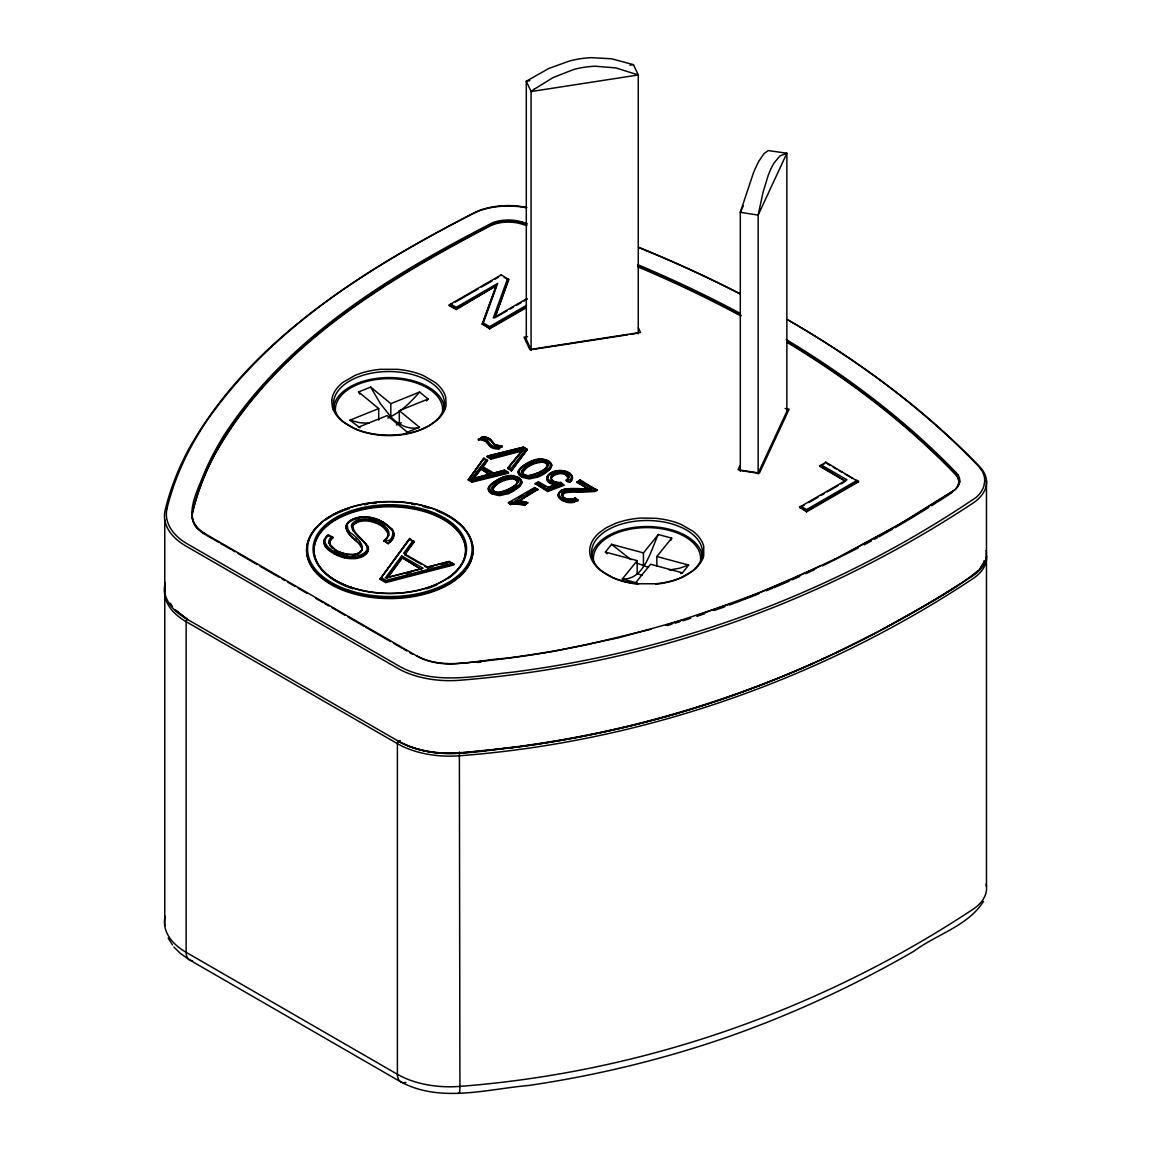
<?xml version="1.0" encoding="UTF-8"?>
<svg xmlns="http://www.w3.org/2000/svg" width="1151" height="1151" viewBox="0 0 1151 1151"><rect width="100%" height="100%" fill="white"/><g stroke="black" fill="none" stroke-linecap="round" stroke-linejoin="round"><path stroke-width="1.5" d="M164.766 925.922L164.766 595.283M570.047 499.117L570.047 499.476A6.762 3.899 0 0 0 573.457 498.915L575.414 498.038L575.572 498.915M740.294 471.176L740.294 212.331L753.243 173.413A83.433 13.366 -77.1 0 1 759.056 160.881L764.106 153.5L768.364 150.58L786.867 153.227L786.867 412.072M758.149 473.939L758.149 215.093L763.055 192.275L768.105 175.715A83.433 21.768 -85.4 0 1 773.918 163.183L779.918 155.946L786.867 153.227L758.149 215.093L740.294 212.331L743.316 205.813M500.009 493.261L500.038 492.182M514.468 485.837L517.044 483.42L517.518 481.348A6.158 3.554 0 0 0 516.008 479.334A6.244 3.611 0 0 0 512.368 478.154C505.116 478.514 495.376 482.341 492.657 489.261A6.23 3.597 0 0 0 494.211 491.304L495.074 491.779A6.072 3.511 0 0 0 498.829 492.57L500.009 492.383M551.674 465.191L550.12 469.291L543.517 474.27A44.414 25.653 0 0 1 538.078 477.018L529.187 478.96L522.05 477.248M490.312 439.351L490.24 439.365A9.798 5.654 0 0 0 482.528 436.617L478.37 439.855A12.373 7.151 0 0 1 482.255 440.142L485.808 441.466L488.412 444.574A18.042 10.417 0 0 0 491.434 447.538L493.16 448.228A8.244 4.762 0 0 0 497.304 448.991L498.843 448.948L502.311 446.2L497.304 448.228A8.244 4.762 0 0 1 493.16 447.48L491.563 446.717L492.225 445.581A7.568 4.374 0 0 0 498.426 446.933L500.21 445.897A12.273 7.093 0 0 1 497.635 445.61A7.841 4.532 0 0 1 494.685 444.516L492.081 441.337A23.768 13.726 0 0 0 490.901 439.869L490.168 439.38A24.2 13.97 0 0 1 491.276 440.862L496.067 446.027M550.034 482.485L550.696 481.348A9.596 5.539 0 0 1 547.761 477.133L546.854 478.543A10.517 6.072 0 0 0 549.257 481.996L550.034 482.485A11.654 6.733 0 0 0 556.465 484.269L555.947 485.247M545.919 462.63A6.158 3.554 0 0 1 547.43 464.644C546.524 470.874 537.603 472.831 532.381 475.162M324.352 539.718A20.085 11.596 0 0 1 328.337 534.87L332.927 537.287L330.51 539.977A14.503 8.374 0 0 0 329.718 543.099A13.783 7.956 0 0 0 330.006 544.38L335.891 550.207A42.055 24.286 0 0 0 338.279 551.545L346.034 554.379L353.127 554.624A11.093 6.402 0 0 0 357.774 553.343L358.278 553.099A12.963 7.482 0 0 0 359.558 552.322L360.249 551.804A10.201 5.884 0 0 0 361.989 548.869A11.452 6.618 0 0 0 361.946 547.833C360.335 540.956 347.775 536.625 348.465 530.525A39.019 22.531 0 0 0 350.048 532.539C372.406 547.646 360.982 560.062 339.099 551.904M517.461 482.571L518.367 481.895L515.907 484.859L509.663 488.858L500.138 492.283A7.064 4.086 0 0 1 493.837 491.103A7.467 4.316 0 0 1 491.909 487.19C494.916 482.758 506.037 475.349 509.821 478.183M545.905 462.644A6.244 3.611 0 0 0 542.279 461.465C535.028 461.81 525.288 465.651 522.568 472.557A6.23 3.597 0 0 0 524.122 474.6L524.985 475.075A6.072 3.511 0 0 0 528.741 475.867L538.797 472.572L544.322 469.263L548.279 465.205L546.725 467.781M560.149 492.211A9.683 5.597 0 0 0 558.249 495.16A10.747 6.201 0 0 0 558.235 495.764A10.071 5.813 0 0 0 559.257 498.138L561.63 500.11A18.833 10.877 0 0 0 563.026 500.886L566.393 502.153A9.971 5.755 0 0 0 574.047 502.311L578.09 500.124L574.032 501.548A9.971 5.755 0 0 1 566.393 501.404L563.026 500.124A18.833 10.877 0 0 1 561.63 499.347L559.257 497.39A10.071 5.813 0 0 1 558.235 495.002L558.235 494.7A9.683 5.597 0 0 1 560.465 491.232M532.064 475.234L529.949 475.492L529.92 476.572M583.025 490.312L581.068 490.225L580.996 492.268L594.535 491.52A8.402 4.849 0 0 0 597.153 490.427L580.133 479.852L576.982 482.427L589.772 489.808L576.982 481.665M959.733 481.161L959.258 483.679M984.68 481.607L983.803 486.326A54.039 31.206 0 0 1 976.278 497.304C862.085 574.637 732.54 629.439 597.556 657.825A683.795 394.779 0 0 1 512.195 672.213C474.816 676.04 433.481 685.593 398.706 665.897L187.44 543.919C175.11 537.157 163.384 523.719 167.01 508.713M508.166 493.721A44.414 25.653 0 0 0 513.576 490.959L519.777 486.47L521.763 482.643A9.668 5.582 0 0 0 520.64 480.096L518.856 478.658A14.79 8.532 0 0 0 517.677 477.996L517.303 477.809M529.935 475.579L530.064 475.579A7.093 4.086 0 0 1 523.748 474.399A7.467 4.316 0 0 1 521.82 470.5M570.249 488.542A56.773 32.775 0 0 1 575.471 488.571L579.543 488.585L579.6 489.679L580.852 489.75M558.249 494.944L559.17 494.239A11.524 6.647 0 0 0 565.443 499.836A11.524 6.647 0 0 0 576.996 499.433M547.372 465.882L547.43 465.407A6.158 3.554 0 0 0 545.919 463.393M512.008 475.723A9.956 5.741 0 0 1 520.741 481.737C520.396 486.528 511.979 486.715 513.605 490.973M541.934 459.033A9.956 5.741 0 0 1 550.653 465.047C550.221 469.795 542.049 470.068 543.517 474.27M984.134 560.638L983.386 562.968M347.228 524.482L347.847 529.431A29.782 17.193 0 0 0 348.465 530.525M521.734 470.486C524.971 466.069 535.877 458.645 539.733 461.479M526.338 307.691L489.635 328.869L482.269 323.863L496.11 285.822L456.242 308.842L449.307 304.828L449.307 305.591L456.242 309.59L496.11 285.822M482.269 324.611L496.11 286.57M507.663 278.499L493.275 318.007L527.029 298.526M508.67 279.074L494.829 317.877L508.67 279.837L501.304 274.816L449.307 304.828M658.286 534.51C650.675 550.394 644.387 580.003 622.331 579.025L637.179 560.638L605.34 552.063L611.598 544.322L643.438 552.897L658.286 534.51L671.695 538.121L670.846 540.38M739.877 465.752L738.021 469.752L759.459 473.061L789.126 409.137L785.111 408.504M786.867 411.396L758.149 473.262L740.294 470.5M214.287 454.789C273.909 347.156 384.161 280.772 489.981 225.279A27.739 16.013 0 0 1 521.748 223.308A1112.542 642.316 0 0 1 526.784 224.92M214.287 455.537C273.909 347.904 384.161 281.535 489.981 226.042A27.739 16.013 0 0 1 521.748 224.057A1112.542 642.316 0 0 1 526.784 225.682M983.515 901.377C967.905 926.08 936.468 934.339 913.952 951.186C853.639 986.047 790.118 1015.369 724.267 1038.159C660.789 1059.898 595.297 1075.667 528.913 1085.436C486.83 1089.105 440.545 1103.205 400.836 1081.911L189.57 959.934L180.06 953.172L173.887 946.971M567.659 479.391C574.924 467.248 541.963 471.104 553.113 480.989A11.265 6.503 0 0 0 553.976 481.478A7.726 4.46 0 0 0 557.357 482.6A8.129 4.69 0 0 0 561.242 482.586L562.019 483.952M427.453 567.069L449.192 561.429L453.897 564.134L453.897 564.896L385.758 582.564L380.046 579.27L409.641 538.582L414.159 541.963L404.72 554.696L421.539 564.407M409.943 538.769L381.139 577.629L385.959 580.421L452.285 563.213M380.046 579.27L409.641 538.582M413.065 540.567L403.627 553.3L427.654 567.184L449.408 561.544L449.408 562.307M402.03 558.321L387.11 578.449L402.03 557.573L421.467 569.544L402.03 557.573M414.159 541.2L404.72 554.696M493.75 473.032L504.526 470.169L508.411 472.414L508.411 473.162L472.011 482.154L468.256 479.996L483.837 458.227L487.52 460.342L482.542 467.32L485.405 468.975M484.154 458.4L469.349 478.356L472.227 480.01L506.8 471.478M468.256 479.996L483.837 458.227M526.252 448.732L511.058 468.471L508.785 467.162L524.583 448.156L491.175 456.99L488.887 455.667L523.417 447.106L527.359 449.379L511.361 470.903L507.677 468.025L522.64 450.012L507.677 468.774M511.361 470.903L527.359 449.379M480.758 469.565L472.874 479.521L480.758 468.817L490.067 474.946L480.758 468.817M486.413 459.709L481.435 465.925L493.952 473.147L504.728 470.284L495.491 473.493M487.52 460.342L482.542 467.32M622.331 579.025L635.74 582.622L650.588 564.249L682.428 572.824L688.686 565.083L656.847 556.509L656.847 566.364M656.847 556.509L671.695 538.121M567.515 479.593C564.58 481.161 569.803 483.578 571.025 481.363A10.776 6.23 0 0 0 570.637 474.773L569.572 473.996A16.344 9.438 0 0 0 568.206 473.176M426.474 400.922L428.1 399.037L419.611 392.031C410.59 402.332 400.519 412.518 387.801 418.043M882.788 629.237C915.318 610.303 950.208 593.715 979.3 569.687M978.364 570.738L971.343 576.579M546.135 468.428L545.344 469.133M552.379 475.924L553.732 474.903A14.1 8.143 0 0 1 554.796 474.313L556.293 473.68A7.856 4.532 0 0 1 565.529 473.852M552.379 476.672L553.732 475.665A14.1 8.143 0 0 1 554.796 475.075L556.293 474.428A7.856 4.532 0 0 1 565.529 474.615M332.927 537.287L330.51 540.725A14.503 8.374 0 0 0 329.718 543.847A13.783 7.956 0 0 0 330.006 545.128L332.236 548.25M491.736 483.65L491.017 484.298A19.884 11.481 0 0 0 488.671 487.434M521.648 466.946L520.928 467.594A19.884 11.481 0 0 0 518.583 470.745M514.972 486.211L517.518 482.096A6.158 3.554 0 0 0 516.008 480.096M544.883 469.507L542.581 471.119M359.558 553.084L360.249 552.552A10.201 5.884 0 0 0 361.989 549.617A11.452 6.618 0 0 0 361.946 548.595C358.637 540.15 346.681 536.683 346.034 526.957M569.745 482.427L571.025 480.6A10.776 6.23 0 0 0 570.637 474.011L569.572 473.234A16.344 9.438 0 0 0 568.206 472.428L565.342 471.277A10.877 6.287 0 0 0 560.897 470.615L558.825 470.673A14.186 8.186 0 0 0 550.236 473.334M514.727 485.751L506.685 490.398L500.009 492.513M560.479 491.232L561.861 490.398A8.704 5.021 0 0 0 559.156 494.239M560.479 491.981L562.235 491.017M550.207 473.306L548.682 474.442A11.395 6.575 0 0 0 546.811 477.881M550.207 474.068L548.682 475.19A11.395 6.575 0 0 0 546.84 478.298A12.143 7.007 0 0 0 546.854 479.291A10.517 6.072 0 0 0 549.257 482.744A12.1 6.978 0 0 0 550.034 483.233A11.654 6.733 0 0 0 556.465 485.017M937.446 502.066L951.906 492.729M512.67 487.823L511.231 488.7M928.713 507.519L908.312 519.964M931.619 505.706L935.993 502.973M957.963 585.312C861.639 646.43 756.207 693.65 645.625 722.065C604.246 732.77 562.206 740.956 519.849 746.697C479.852 750.524 436.071 762.163 398.706 741.373L186.131 618.648A73.966 42.702 0 0 1 165.183 582.55M541.891 471.55L540.366 472.457L541.013 471.335M527.158 463.321L526.41 463.767A37.551 21.682 0 0 0 521.633 467.076A19.438 11.222 0 0 0 519.475 470.097A9.884 5.712 0 0 0 528.05 476.73M895.104 527.676L906.844 520.827M449.307 305.591L452.372 303.821M455.422 302.051L478.37 288.815M481.42 287.045L492.124 280.873M495.189 279.103L498.239 277.348M496.354 316.985L507.087 310.799M510.152 309.029L513.231 307.245M516.295 305.475L520.899 302.828M523.964 301.058L527.029 299.289M526.496 305.332L489.635 326.611L483.276 322.927L497.664 283.419L456.242 307.331L450.616 304.08M482.269 323.863L489.635 328.121L526.338 306.929M478.37 439.855L480.499 438.632M481.679 437.941L485.377 437.955M552.394 475.924A7.237 4.187 0 0 0 552.092 480.212L553.156 480.974A8.575 4.949 0 0 0 556.854 482.312A9.093 5.251 0 0 0 560.839 482.413L563.76 485.334L547.689 491.52L535.244 483.578L538.395 481.751L548.264 487.449L556.465 484.298M535.244 484.326L537.402 483.075M537.805 482.859L540.855 483.938M508.483 502.642L510.512 504.57L508.483 502.642L534.625 487.549L537.776 489.362L518.669 501.145M508.483 503.39L511.749 501.505M518.281 497.736L523.187 494.901M526.453 493.016L528.093 492.067M529.719 491.132L531.359 490.182M532.999 489.247L535.215 488.643M509.778 501.879L510.771 502.455A20.344 11.755 0 0 1 516.511 502.181A27.984 16.157 0 0 1 524.367 503.059L526.093 502.052A28.919 16.704 0 0 0 524.28 501.692L522.655 501.419A24.934 14.402 0 0 0 517.705 500.886A10.388 6 0 0 0 514.972 501.002L536.467 488.6M517.403 501.879L537.776 489.362M527.719 502.627L524.626 505.174L527.719 502.627A28.502 16.459 0 0 0 517.403 501.131M576.982 482.427L579.543 480.945M819.785 465.608L845.625 481.276L819.785 466.371L825.771 462.155L858.545 481.823L806.563 511.835L799.628 507.087L846.935 479.766L821.095 464.86M819.785 466.371L824.274 463.781M799.628 507.836L804.218 505.188M808.822 502.527L818.03 497.218M821.095 495.448L824.159 493.678M827.224 491.909L837.957 485.708M841.021 483.938L844.086 482.168M405.929 1082.429A16.646 9.611 -60 0 1 397.397 1074.286L397.397 743.647A1.856 1.065 -60 0 1 398.706 741.373L400.174 740.525M857.236 480.312L806.563 509.576L800.938 506.325M799.628 507.087L806.563 511.087L858.545 481.075M396.289 425.036L401.224 422.719M509.663 489.607L511.102 488.024M878.904 536.826L892.169 529.359M539.574 472.917L538.049 473.737M864.113 544.869L871.508 540.841M874.472 539.229L877.422 537.632M849.237 551.89L908.312 519.216L951.906 491.981A27.739 16.013 0 0 0 955.344 473.636A1112.542 642.316 0 0 0 787.212 341.646M858.157 547.977L822.318 565.975M874.976 633.367L836.302 652.689M507.39 490.801L508.123 490.427M834.302 559.415L895.809 526.525L955.244 489.549A28.89 16.675 0 0 0 957.992 474.859M357.774 554.106L358.278 553.847A12.963 7.482 0 0 0 358.767 553.588M356.148 538.668L355.371 540.452M834.907 559.055L789.126 580.435L743.345 599.139M820.476 566.062L760.451 592.348L696.988 615.555M805.758 573.745L814.793 569.529M821.224 659.724L828.792 656.228M792.147 579.845L799.715 576.464M813.599 663.163C733.345 698.643 648.891 724.655 562.422 739.69A674.831 389.613 0 0 1 459.925 752.725A73.966 42.702 0 0 1 397.397 740.625M505.98 491.463L504.642 492.038M773.932 587.686L789.126 581.183M688.686 565.083L679.392 568.277L669.393 569.99M680.644 573.572L682.428 572.824M562.451 490.916L564.637 490.197M766.293 590.794L772.407 588.305M615.152 523.504L606.476 527.618L599.354 532.625A58.054 33.523 0 0 0 589.945 547.775A55.104 31.811 0 0 0 589.729 552.638L590.305 555.875A58.528 33.782 0 0 0 600.98 570.738L612.85 577.601A58.514 33.782 0 0 0 638.618 583.758L655.408 583.773A58.485 33.767 0 0 0 681.162 577.601L693.046 570.752A58.485 33.767 0 0 0 703.721 555.875L703.721 546.178A58.514 33.782 0 0 0 693.046 531.302L681.176 524.439A58.528 33.782 0 0 0 655.408 518.281L641.395 518.065A58.054 33.523 0 0 0 615.166 523.518M359.688 394.117L358.565 391.959L370.68 387.053L390.822 403.67L390.822 416.82C397.886 424.431 408.878 430.474 419.468 427.28L399.311 410.662L428.1 399.037M360.033 427.769L349.933 420.201L378.708 408.562L378.708 420.072M390.822 403.67L419.611 392.031M358.421 427.194L387.196 415.569L407.353 432.172L419.468 427.28M508.138 492.945L499.275 494.901L492.139 493.204M508.138 493.693L499.275 495.664L492.139 493.952M758.667 593.916L729.504 605.052M548.149 487.391L559.185 483.132A16.805 9.697 0 0 1 556.609 483.017A10.589 6.115 0 0 1 550.653 481.377M550.307 487.42L552.365 486.628M553.386 486.24L554.408 485.837M562.436 483.679L547.804 489.319L536.553 482.816M535.244 483.578L547.689 490.758L563.76 484.571M532.438 461.537L533.445 461.163M502.527 477.478L510.871 475.723L517.677 477.233A14.79 8.532 0 0 1 518.856 477.91L520.64 479.348A9.668 5.582 0 0 1 521.763 481.881L521.705 483.319M502.527 478.24L504.498 477.536M534.553 475.334L532.683 475.996M729.043 604.347L665.782 625.223M714.052 610.548L724.871 606.721M696.988 616.303L704.757 613.699M533.935 461.004L535.834 460.443M682.975 620.777L690.758 618.288M353.112 530.467A78.987 45.608 0 0 0 356.306 533.949L366.809 545.632A26.905 15.539 0 0 1 367.37 546.696L367.543 547.07M557.789 483.449L559.156 483.132M682.572 620.015L618.447 637.841L554.394 651.149A647.466 373.816 0 0 1 456.084 663.638A46.227 26.689 0 0 1 417.007 656.07L205.094 533.733C183.067 523.892 193.756 498.311 200.677 481.981A657.581 379.643 0 0 1 224.071 435.279C287.707 337.416 391.196 274.729 492.873 222.603A28.89 16.675 0 0 1 503.045 220.287L507.404 220.014A28.89 16.675 0 0 1 518.195 221.021L522.194 222.085M667.335 625.511L672.026 624.101M675.162 623.151L679.853 621.741M492.211 445.595A11.467 6.618 0 0 1 490.312 444.07A28.228 16.301 0 0 1 489.233 442.804L488.312 441.682L487.535 443.38M651.38 629.151L586.881 644.747A657.581 379.643 0 0 1 505.965 658.257C476.572 660.084 444.056 670.774 416.36 655.696M472.874 478.773L490.067 474.183M478.025 478.154L484.916 476.313M522.64 450.775L490.973 459.134L487.261 457.005L487.261 456.242L490.973 458.386L522.64 450.012M597.153 489.664A8.402 4.849 0 0 1 594.535 490.758L578.234 491.405A84.224 48.63 0 0 0 572.306 491.304L566.493 491.822A6.791 3.913 0 0 0 564.22 492.657A6.014 3.467 0 0 0 562.465 495.29L562.997 497.333L565.127 499.03M406.217 432.474L407.353 432.172M387.11 577.701L421.467 568.795M406.001 573.558L411.152 572.22M424.604 566.177L427.654 567.932L432.675 566.637M441.034 564.465L447.725 562.738M380.046 578.507L385.758 581.802L453.897 564.134M487.261 456.242L523.633 447.221L527.359 450.127M487.261 457.005L490.729 456.141M502.181 492.858L500.527 493.204M468.256 479.233L472.011 481.406L508.411 472.414M505.922 477.147L508.224 476.687M492.772 443.092L492.57 441.898L487.405 438.517M529.82 80.699L526.295 81.232L526.295 341.89M629.957 65.204L633.467 64.657L638.258 74.973L638.258 333.819M527.503 336.61L524.036 337.142L529.777 349.516L640.517 332.394L638.359 327.747M532.841 349.458L627.712 334.783M631.223 334.236L636.503 333.416M566.968 489.765L570.191 489.52M512.195 747.704L459.666 753.171A72.11 41.637 0 0 1 398.706 741.373M539.488 459.839L542.078 459.81M369.226 423.194L360.09 422.791L349.933 420.201M502.311 446.2L494.815 444.559M502.311 446.948L499.002 446.761M575.989 489.549L579.6 489.679M581.068 490.225L577.471 490.096A60.24 34.775 0 0 0 569.544 490.081A12.877 7.424 0 0 0 565.947 490.599L565.227 490.83A7.237 4.187 0 0 0 563.573 491.535A6.705 3.87 0 0 0 561.573 494.556L562.479 495.29L564.235 493.419A6.791 3.913 0 0 1 566.493 492.585L572.306 492.067A84.224 48.63 0 0 1 578.234 492.168L580.996 492.268M582.535 489.06L585.816 489.189A16.848 9.726 0 0 0 589.787 489.074M582.003 489.046L574.723 488.772A57.679 33.307 0 0 0 571.025 488.743A14.949 8.633 0 0 0 560.925 490.571M579.529 488.7L586.578 488.974A16.143 9.323 0 0 0 589.959 488.83A11.265 6.503 0 0 0 591.542 488.571L578.291 480.917M550.696 465.047C553.66 467.896 545.545 472.097 543.517 473.521A44.414 25.653 0 0 1 538.078 476.255L529.187 478.197L522.05 476.5M520.784 481.737C523.748 484.585 515.634 488.787 513.605 490.225A44.414 25.653 0 0 1 508.166 492.959M346.768 555.257L347.501 555.372M637.424 582.953L635.74 582.622M513.821 476.715L515.403 477.09M344.264 557.76L345.645 558.062A17.524 10.114 0 0 0 354.925 558.494M637.107 563.156L648.459 567.4M642.215 575.14L637.179 573.788L637.179 560.638M544.927 460.271L546.854 460.947M342.998 554.322L341.459 553.76M633.467 64.657L611.627 58.787L591.139 57.651A83.433 61.363 -22.4 0 0 569.428 61.017L548.696 68.513L526.295 81.232L531.086 91.548L531.086 350.393M567.515 479.176C572.637 482.01 572.493 473.162 568.09 472.342A12.057 6.964 0 0 0 555.372 471.047A12.057 6.964 0 0 0 547.934 477.147M569.745 481.665L566.278 480.025L566.278 480.787M339.085 552.71L339.876 553.084M565.429 474.687L568.22 477.866M339.085 551.948L336.006 550.279A37.854 21.855 0 0 1 334.711 549.502L330.409 545.919L328.855 542.783M385.125 539.819C391.599 544.092 395.829 530.999 389.93 527.374C382.247 519.964 371.212 515.821 360.536 517.058A17.481 10.1 0 0 0 351.702 519.777A15.74 9.079 0 0 0 347.17 524.468M388.204 543.675L383.902 540.653L388.204 543.675A23.034 13.294 0 0 0 392.174 529.978M325.273 539.071A18.862 10.891 0 0 1 328.467 534.898L328.611 535.776M329.761 536.38L330.912 536.985M331.488 537.287L332.927 538.049M504.239 277.276L508.67 279.837M827.267 463.767L830.245 465.493M833.223 467.205L836.202 468.932M839.18 470.644L842.158 472.37M845.136 474.083L852.589 478.384M855.567 480.111L858.545 481.823M581.197 481.219L584.391 483.06M585.456 483.665L587.585 484.902M588.65 485.506L589.7 486.125M590.765 486.744L597.153 490.427M541.474 484.298L542.711 485.003M543.948 485.722L545.171 486.427M547.646 487.851L548.264 487.449M507.677 468.025L511.361 470.155M483.837 458.976L487.52 461.105M505.951 471.737L508.411 473.162M535.805 488.974L537.776 490.11M488.254 470.615L493.952 473.91L493.952 473.147M409.641 539.344L414.159 541.963M207.209 535.704L218.949 542.481M220.416 543.33L230.689 549.257M232.157 550.106L235.077 551.804M238.012 553.487L257.09 564.508M260.025 566.206L279.103 577.212M282.038 578.91L284.973 580.593M287.894 582.291L295.231 586.521M298.167 588.219L306.972 593.297M315.777 598.391L323.114 602.62M324.582 603.469L328.985 606.016M331.92 607.699L336.322 610.246M337.79 611.095L345.113 615.325M348.048 617.022L364.191 626.331M365.658 627.18L390.606 641.582M393.527 643.28L402.332 648.358M403.8 649.207L406.735 650.905M409.67 652.603L412.605 654.286M383.053 522.151L391.915 529.287M192.49 960.711A16.646 9.611 -60 0 1 186.131 952.309L186.131 621.669A1.856 1.065 -60 0 1 187.44 619.411L175.024 609.8M383.873 523.388L386.837 525.316M563.573 491.535L564.235 492.671M335.891 550.955L334.495 550.049M630.877 559.616L611.598 544.322M187.44 619.411L175.125 609.771M553.156 481.737L552.178 480.945A7.237 4.187 0 0 1 552.394 476.672M387.499 525.791L391.915 530.035M575.284 498.081L578.09 500.124M576.075 499.318L578.09 500.886M562.335 484.211L563.76 485.334M358.565 391.959L378.708 408.562M605.34 552.063L607.138 553.775M359.745 537.33L364.363 542.15A34.53 19.941 0 0 1 366.133 544.596M360.536 538.567L353.486 531.071L352.494 526.065A12.445 7.179 0 0 1 356.378 522.122M390.822 416.82L380.305 403.526L370.68 387.053M956.15 472.615L957.977 474.931M356.378 522.885A12.445 7.179 0 0 0 352.422 526.813L355.069 532.309A92.656 53.493 0 0 0 357.098 534.438L366.809 544.869A26.905 15.539 0 0 1 367.37 545.948L367.543 546.308M488.398 441.667L487.895 440.991A16.574 9.568 0 0 0 487.175 440.157A7.928 4.575 0 0 0 482.514 438.114A13.38 7.726 0 0 0 480.499 437.869M981.4 469.953L977.976 465.637A1137.835 656.919 0 0 0 787.298 319.561M172.391 606.534L170.075 603.196L171.499 605.455M325.632 546.164L325.086 545.344A18.747 10.819 0 0 1 324.323 539.718M325.632 546.912L325.086 546.092A18.747 10.819 0 0 1 324.323 540.466M387.556 529.172C381.873 521.777 371.845 518.295 362.709 518.957A13.798 7.971 0 0 0 355.328 521.158A12.963 7.482 0 0 0 351.443 525.547L352.479 529.532A27.696 15.985 0 0 0 353.127 530.467L353.976 531.014M168.147 938.051L172.492 944.913M347.602 531.474L346.091 527.719M594.535 490.758L594.218 489.621A7.366 4.259 0 0 0 595.83 488.902M387.153 530.899L387.527 531.676A16.877 9.74 0 0 1 387.743 536.035A22.531 13.006 0 0 1 383.844 540.625M387.153 531.647L387.527 532.424A16.877 9.74 0 0 1 388.002 535.747M526.295 339.416L531.086 349.717M459.378 751.991L459.925 1086.386A16.646 1.885 85.4 0 1 458.472 1093.004M986.479 480.543L986.479 553.012M986.479 556.034L986.479 886.673M825.771 462.155L825.771 462.903M806.563 511.087L806.563 511.835M643.438 552.897L643.438 566.047M580.133 479.852L580.133 480.6M547.689 490.758L547.689 491.52M538.395 481.751L538.395 482.514M534.625 487.549L534.625 488.297M501.304 274.816L501.304 275.578M498.843 448.199L498.843 448.948M490.973 458.386L490.973 459.134M489.635 328.121L489.635 328.869M482.154 437.668L482.154 436.92A10.719 6.187 0 0 1 491.002 439.84M472.011 481.406L472.011 482.154M456.242 308.842L456.242 309.59M427.654 567.184L427.654 567.932M399.311 410.662L399.311 423.813M385.758 581.802L385.758 582.564M164.766 519.792L164.766 592.261M593.93 562.968A53.622 30.962 0 0 1 644.776 527.633A53.622 30.962 0 0 1 700.542 560.408M335.862 413.741A53.622 30.962 0 0 1 387.34 378.665A53.622 30.962 0 0 1 442.502 411.813M515.993 480.096A6.244 3.611 0 0 0 512.368 478.917C505.116 479.276 495.376 483.103 492.657 490.009A6.23 3.597 0 0 0 494.211 492.067M497.361 493.204A6.072 3.511 0 0 1 495.376 492.671M356.321 522.094A13.121 7.568 0 0 1 362.882 520.238M362.867 520.18A15.121 8.733 0 0 1 370.967 520.827A27.365 15.797 0 0 1 386.837 530.956M388.664 535.402A22.617 13.064 0 0 1 385.067 539.805M387.455 529.201A19.423 11.208 0 0 1 388.75 535.402M392.174 529.23A23.034 13.294 0 0 1 388.218 542.912M334.279 553.055A36.415 21.02 0 0 1 325.488 546.207M334.222 553.099A33.422 19.294 0 0 0 344.235 557.055L345.645 557.3A17.524 10.114 0 0 0 354.925 557.746M367.932 546.265A16.546 9.553 0 0 1 354.968 557.89M326.567 545.186A18.215 10.517 0 0 1 325.201 539.056M326.337 545.243A36.026 20.804 0 0 0 334.869 551.89A32.501 18.761 0 0 0 344.581 555.804A17.107 9.87 0 0 0 354.738 556.494M354.681 556.264A15.136 8.748 0 0 0 366.996 549.861A18.387 10.618 0 0 0 366.004 544.624M328.726 542.783A16.79 9.697 0 0 1 331.805 536.654M371.068 517.633A31.293 18.071 0 0 1 382.981 522.194M360.306 517.231A20.545 11.87 0 0 1 371.01 517.734M360.335 517.303A18.689 10.791 0 0 0 351.026 520.137A16.718 9.654 0 0 0 345.861 526.957M387.34 537.646A22.531 13.006 0 0 1 383.844 541.387M356.321 522.842A13.121 7.568 0 0 1 362.882 521A15.121 8.733 0 0 1 370.967 521.576A27.365 15.797 0 0 1 386.837 531.704M324.352 540.466A20.085 11.596 0 0 1 328.337 535.618M334.279 553.818A36.415 21.02 0 0 1 325.488 546.955M344.235 557.803A33.422 19.294 0 0 1 334.222 553.847M367.932 547.013A16.546 9.553 0 0 1 354.968 558.638M354.983 555.055A11.093 6.402 0 0 1 353.127 555.386M337.473 551.876A42.055 24.286 0 0 1 336.653 551.415M373.298 518.928A31.293 18.071 0 0 1 382.981 522.942M368.824 518.108A20.545 11.87 0 0 1 371.01 518.482M351.026 520.899A18.689 10.791 0 0 1 359.659 518.151M345.861 527.705A16.718 9.654 0 0 1 350.623 521.202M353.04 588.823A75.808 43.767 0 0 1 325.978 526.942A75.808 43.767 0 0 1 434.646 515.245A75.808 43.767 0 0 1 448.027 578.593M437.035 584.794A75.808 43.767 0 0 1 426.618 588.823M436.977 510.972A83.203 48.04 0 0 1 458.386 577.773A83.203 48.04 0 0 1 342.681 590.132A83.203 48.04 0 0 1 321.258 523.331M325.934 519.777A83.203 48.04 0 0 1 349.444 508.541M364.579 504.771A83.203 48.04 0 0 1 367.831 504.224M372.78 503.534A83.203 48.04 0 0 1 376.147 503.16M411.813 504.224A83.203 48.04 0 0 1 415.065 504.771M422.877 506.469A83.203 48.04 0 0 1 428.762 508.095M561.616 490.211A13.625 7.87 0 0 1 570.234 488.657M570.033 499.52A7.151 4.129 0 0 1 565.458 498.426A7.928 4.575 0 0 1 562.335 495.29M575.227 498.038A8.359 4.82 0 0 1 570.047 499.318A8.546 4.935 0 0 1 561.746 494.542M594.276 489.765A25.581 14.776 0 0 1 583.082 490.153M565.386 473.967A7.323 4.23 0 0 1 568.321 476.917A8.978 5.179 0 0 1 566.177 479.981M569.241 476.14A9.337 5.395 0 0 1 567.457 479.147M561.242 483.334A8.129 4.69 0 0 1 557.372 483.334M557.357 483.362A7.726 4.46 0 0 1 554.192 482.327M510.454 503.663A22.804 13.165 0 0 1 524.439 504.642M510.454 504.426A22.804 13.165 0 0 1 524.439 505.39M520.856 502.153A28.502 16.459 0 0 1 527.662 503.447M539.546 459.983A7.899 4.561 0 0 1 548.639 465.234M542.783 472.342A39.479 22.79 0 0 1 534.798 476.169M522.108 476.456A10.733 6.201 0 0 1 518.324 470.716M521.705 466.975A44.299 25.567 0 0 1 532.51 460.846L540.797 459.019L547.588 460.544A14.79 8.532 0 0 1 548.768 461.206L550.552 462.644A9.668 5.582 0 0 1 551.674 465.191M534.625 476.01A12.402 7.165 0 0 1 528.007 476.96M527.244 463.364A39.364 22.732 0 0 1 535.201 459.551M535.359 459.709A12.373 7.151 0 0 1 541.977 458.76M545.905 463.393A6.244 3.611 0 0 0 542.279 462.213C535.028 462.573 525.288 466.4 522.568 473.32A6.23 3.597 0 0 0 523.417 474.802M524.985 475.838A7.352 4.244 0 0 1 524.41 475.536M522.108 477.219A10.733 6.201 0 0 1 518.324 471.478M518.583 471.493A19.884 11.481 0 0 1 520.971 468.356L521.648 467.709A44.299 25.567 0 0 1 532.51 461.594M548.322 461.68A14.79 8.532 0 0 1 548.768 461.954L550.552 463.393A9.668 5.582 0 0 1 551.674 465.939M494.542 444.574A16.387 9.453 0 0 1 491.981 441.754M491.434 446.775A18.042 10.417 0 0 1 488.499 443.811L485.751 440.66L482.255 439.394A12.373 7.151 0 0 0 478.37 439.106M509.634 476.687A7.899 4.561 0 0 1 518.727 481.938M512.871 489.046A39.479 22.79 0 0 1 504.886 492.873M492.196 493.16A10.733 6.201 0 0 1 488.412 487.42M491.794 483.679A44.299 25.567 0 0 1 502.599 477.55M504.714 492.714A12.402 7.165 0 0 1 498.095 493.664M498.138 493.434A9.884 5.712 0 0 1 489.707 486.815M489.563 486.801A19.438 11.222 0 0 1 491.851 483.823M491.722 483.78A37.551 21.682 0 0 1 496.541 480.485L497.246 480.025A39.364 22.732 0 0 1 505.275 476.255M505.447 476.413A12.373 7.151 0 0 1 512.066 475.449M492.196 493.908A10.733 6.201 0 0 1 488.412 488.168M488.671 488.197A19.884 11.481 0 0 1 490.844 485.262M491.794 484.427A44.299 25.567 0 0 1 501.577 478.715M480.917 662.113A647.466 373.816 0 0 1 477.622 662.444M957.848 486.355A27.739 16.013 0 0 0 955.344 474.385A1112.542 642.316 0 0 0 787.212 342.394M638.143 266.974A1112.542 642.316 0 0 1 740.899 315.964M214.287 455.537A647.466 373.816 0 0 0 192.634 512.296A46.227 26.689 0 0 0 197.843 528.769M205.741 534.855A46.227 26.689 0 0 1 200.677 531.388M572.507 500.023A6.978 4.028 0 0 1 571.802 500.153M568.306 500.124A6.978 4.028 0 0 1 566.983 499.822M550.236 474.083A14.186 8.186 0 0 1 555.501 471.896M333.545 409.612A55.478 32.027 0 0 1 389.009 377.586A55.478 32.027 0 0 1 444.487 409.612M591.83 555.257A55.478 32.027 0 0 1 649.883 526.582A55.478 32.027 0 0 1 702.484 558.566M986.09 550.509A55.478 32.027 0 0 1 972.724 575.773C858.79 650.775 731.245 705.534 597.556 733.316A683.795 394.779 0 0 1 512.195 747.704M526.482 207.799A55.478 32.027 0 0 0 471.651 214.014C362.522 271.176 249.105 339.905 187.742 450.904A674.831 389.599 0 0 0 165.168 510.08A73.966 42.702 0 0 0 186.131 546.178L397.397 668.155A73.966 42.702 0 0 0 459.925 680.255A674.831 389.613 0 0 0 562.422 667.22C708.671 641.956 848.92 584.938 972.724 503.304A55.478 32.027 0 0 0 979.602 466.63A1140.281 658.329 0 0 0 788.622 320.309M638.992 247.623A1140.281 658.329 0 0 1 739.546 293.606M166.967 508.713A680.5 392.879 0 0 1 206.964 420.633C273.895 324.884 376.938 262.068 479.449 210.446A54.039 31.206 0 0 1 498.469 206.115L506.641 205.612A54.039 31.206 0 0 1 526.827 207.497M638.56 247.264A1137.835 656.919 0 0 1 740.179 293.879M981.429 469.824A54.039 31.206 0 0 1 984.695 481.478M205.741 534.107A46.227 26.689 0 0 1 192.649 511.533A647.466 373.816 0 0 1 214.287 454.789M638.143 266.212A1112.542 642.316 0 0 1 740.899 315.216M522.166 222.1A1112.873 642.517 0 0 1 527.259 223.74M637.64 264.615A1112.873 642.517 0 0 1 740.194 313.374M786.248 339.559A1112.873 642.517 0 0 1 956.107 472.629M638.445 584.176A55.478 32.027 0 0 1 600.462 535.114A55.478 32.027 0 0 1 693.564 535.114A55.478 32.027 0 0 1 655.566 584.176M165.183 916.21A73.966 42.702 0 0 0 186.131 952.309L397.397 1074.286A73.966 42.702 0 0 0 459.925 1086.386C642.33 1072.372 820.246 1010.333 972.724 909.448A55.478 32.027 0 0 0 986.09 884.169M165.183 585.571A73.966 42.702 0 0 0 186.131 621.669L397.397 743.647A73.966 42.702 0 0 0 459.925 755.747C642.33 741.733 820.246 679.694 972.724 578.795A55.478 32.027 0 0 0 986.09 553.53M331.733 400.447L332.294 406.922A58.514 33.782 0 0 0 342.984 421.784L354.853 428.647A58.528 33.782 0 0 0 380.607 434.805L386.204 435.136A55.104 31.811 0 0 0 394.62 435.02A58.054 33.523 0 0 0 420.863 429.582L429.539 425.467L436.675 420.46A58.054 33.523 0 0 0 446.084 405.31L445.725 397.21A58.528 33.782 0 0 0 435.049 382.348L423.18 375.485A58.514 33.782 0 0 0 397.412 369.327L380.607 369.327A58.485 33.767 0 0 0 354.853 375.485L342.969 382.348A58.485 33.767 0 0 0 332.308 397.224L331.733 400.447M982.882 564.119L980.163 568.608L982.882 564.119M401.713 555.875L385.326 577.989L423.064 568.206L401.713 555.875M480.471 467.133L470.989 479.104L491.664 473.593L480.471 467.133M534.064 89.318L531.086 91.548L638.258 74.973L615.871 67.909L595.125 66.24A83.433 69.751 -28 0 0 573.414 69.592L552.926 77.649L534.064 89.318M345.343 585.24A75.808 43.767 0 0 0 465.234 554.322A75.808 43.767 0 0 0 358.896 509.835A75.808 43.767 0 0 0 345.343 585.24M351.458 587.413A76.743 44.299 0 0 0 466.558 549.041A76.743 44.299 0 0 0 351.458 510.67A76.743 44.299 0 0 0 351.458 587.413M340.998 588.693A83.203 48.04 0 0 0 472.586 554.753A83.203 48.04 0 0 0 355.889 505.936A83.203 48.04 0 0 0 340.998 588.693M348.681 590.175A82.282 47.508 0 0 0 472.111 549.041A82.282 47.508 0 0 0 348.681 507.893A82.282 47.508 0 0 0 348.681 590.175M356.465 429.51A55.478 32.027 0 0 0 444.185 406.879A55.478 32.027 0 0 0 366.392 374.334A55.478 32.027 0 0 0 356.465 429.51"/></g></svg>
